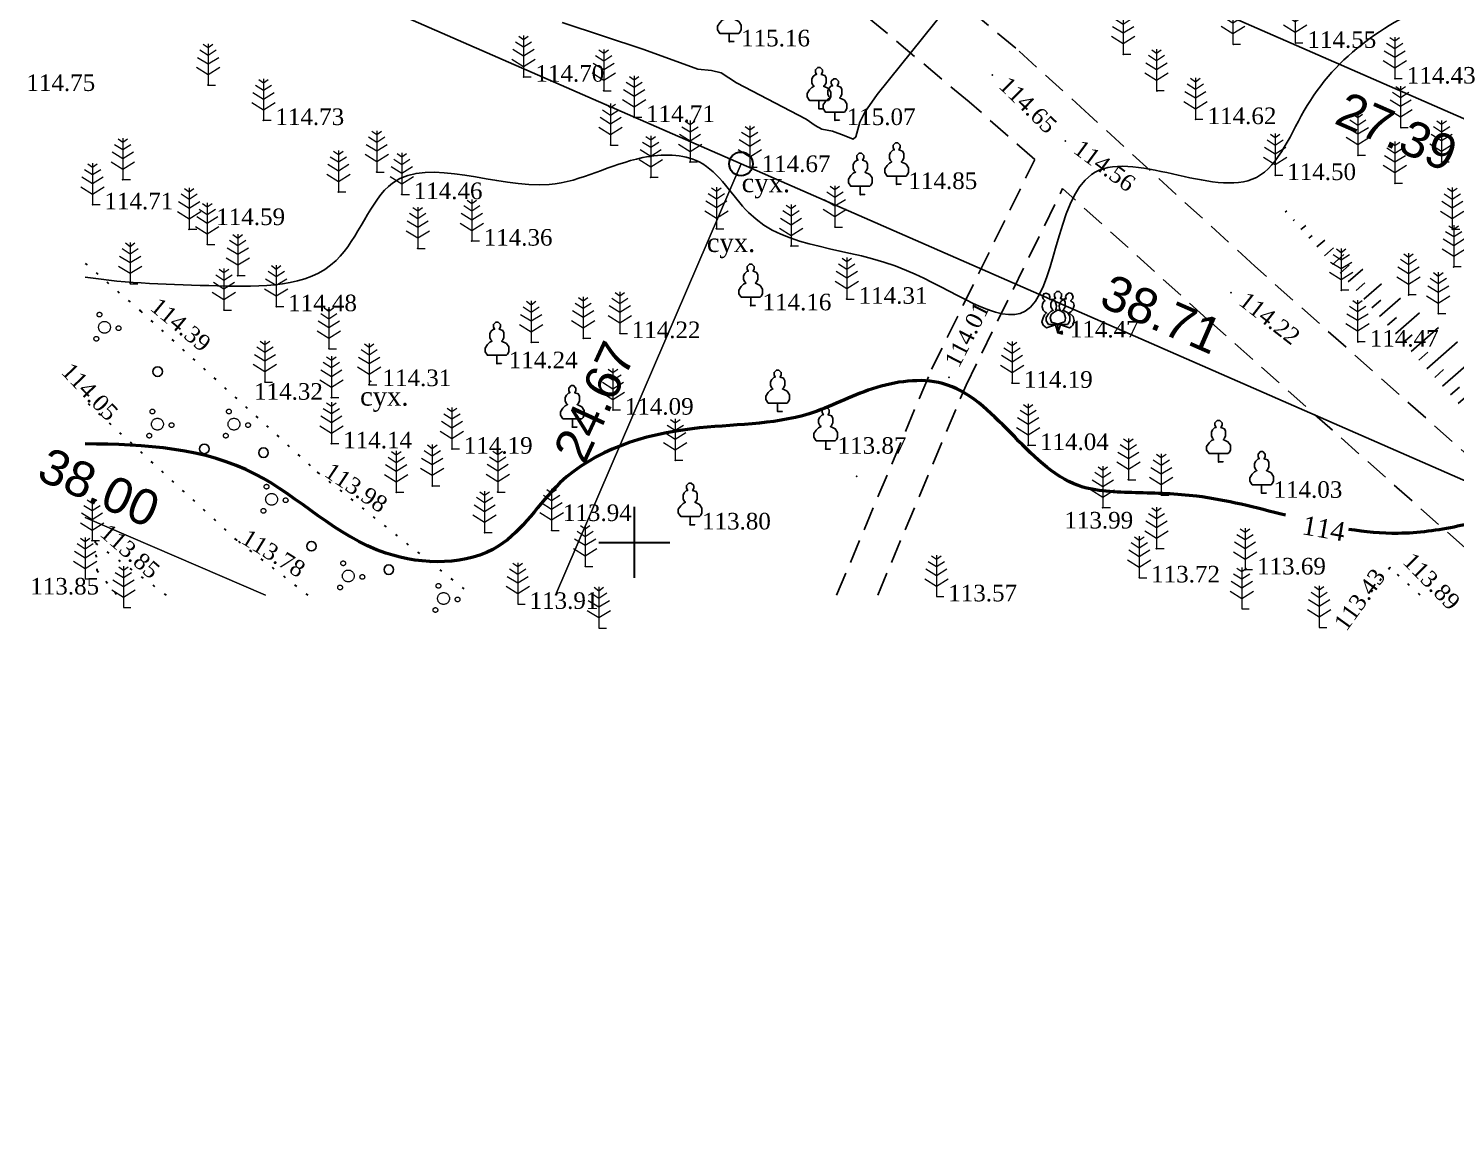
# Model space of a CAD drawing. Header units: millimetres. Extents: x 5405473 to 5405583, y 5524875 to 5524973.
# Drawn here: x 5405474.4 to 5405534.7, y 5524875 to 5524921.7 of the extents above; entities that cross this region are included whole.
import ezdxf
from ezdxf.enums import TextEntityAlignment as Align

# ---------------------------------------------------------------- set-up
doc = ezdxf.new("R2010")
doc.units = ezdxf.units.MM
for name, pattern in [('DASHEDX2', [1.5, 1, -0.5]), ('HIDDEN', [0.5, 0, -0.5]), ('суцільна', [50, 50, 0])]:
    doc.linetypes.add(name, pattern=pattern)
for name, color, linetype, lineweight in [('11900000', 1, 'Continuous', 30), ('Контур', 7, 'HIDDEN', 30), ('ТОЧКИ', 7, 'Continuous', 30), ('усл. знак', 7, 'суцільна', 20)]:
    doc.layers.add(name, color=color, linetype=linetype, lineweight=lineweight)
for name, color, linetype in [('горизонтали', 42, 'Continuous'), ('дороги', 7, 'Continuous'), ('Ділянки_Межі', 10, 'Continuous'), ('надписи', 7, 'Continuous'), ('Откос', 7, 'Continuous'), ('отметки', 7, 'Continuous'), ('промеры', 185, 'Continuous'), ('Растительность', 7, 'Continuous')]:
    doc.layers.add(name, color=color, linetype=linetype)
doc.styles.get("Standard").update_dxf_attribs({"font": 'arial.ttf'})
doc.styles.add('times', font='times.ttf')

# ---------------------------------------------------------------- blocks, each defined once
blk = doc.blocks.new('A$C51FE15A3')
at = {"layer": 'Растительность', "color": 94, "lineweight": 0}
for points in [[(-0.343, 1.489), (0, 1.267), (0.343, 1.489)], [(-0.201, 1.726), (0, 1.584), (0.201, 1.726)], [(0, 1.75), (0, 0), (0.319, 0)], [(-0.493, 0.753), (0, 0.444), (0.493, 0.753)], [(-0.447, 1.172), (0, 0.895), (0.447, 1.172)]]:
    blk.add_lwpolyline(points, dxfattribs=at)
blk = doc.blocks.new('A$C2ACB5305')
at = {"layer": 'Растительность'}
blk.add_lwpolyline([(0.2, 0), (0.2, 0), (0, 0), (0, 0.35), (-0.4, 0.35), (-0.5, 0.5), (-0.5, 0.65), (-0.4, 0.8), (-0.3, 0.9), (-0.2, 0.95), (-0.25, 1), (-0.3, 1.1), (-0.3, 1.25), (-0.25, 1.35), (-0.15, 1.45), (-0.1, 1.45), (-0.15, 1.55), (-0.15, 1.65), (-0.05, 1.75), (0.05, 1.75), (0.15, 1.65), (0.15, 1.55), (0.1, 1.45), (0.25, 1.4), (0.3, 1.3), (0.3, 1.1), (0.25, 1), (0.2, 0.95), (0.4, 0.85), (0.5, 0.7), (0.5, 0.5), (0.45, 0.4), (0.4, 0.35), (0, 0.35)], dxfattribs=at)
blk = doc.blocks.new('A$C72385B22')
at = {"layer": 'усл. знак'}
for centre, radius in [((-0.02, 1.49), 0.25), ((0, 0), 0.625), ((-1.29, -0.64), 0.25), ((1.28, -0.76), 0.25)]:
    blk.add_circle(centre, radius, dxfattribs=at)
blk = doc.blocks.new('Geo_Otkos_1', base_point=(5406079.34, 5525314.645, 108.81))
at = {"color": 0, "lineweight": -2}
for p, q in [((5406080.004, 5525313.91, 108.81), (5406080.066, 5525313.965, 108.81)), ((5406080.336, 5525313.543, 108.81), (5406080.402, 5525313.6, 108.81)), ((5406080.668, 5525313.176, 108.81), (5406080.868, 5525313.349, 108.81)), ((5406081.001, 5525312.808, 108.81), (5406081.135, 5525312.925, 108.81)), ((5406081.333, 5525312.441, 108.81), (5406081.67, 5525312.734, 108.81)), ((5406081.665, 5525312.073, 108.81), (5406082.042, 5525312.402, 108.81)), ((5406081.997, 5525311.706, 108.81), (5406082.472, 5525312.119, 108.81)), ((5406082.329, 5525311.338, 108.81), (5406082.706, 5525311.667, 108.81)), ((5406082.661, 5525310.971, 108.81), (5406083.274, 5525311.504, 108.81)), ((5406082.994, 5525310.604, 108.81), (5406083.371, 5525310.932, 108.81)), ((5406083.326, 5525310.236, 108.81), (5406084.076, 5525310.889, 108.81)), ((5406083.99, 5525309.501, 108.81), (5406084.878, 5525310.274, 108.81)), ((5406083.658, 5525309.869, 108.81), (5406084.035, 5525310.197, 108.81)), ((5406084.322, 5525309.134, 108.81), (5406084.699, 5525309.462, 108.81)), ((5406084.654, 5525308.767, 108.81), (5406085.68, 5525309.659, 108.81)), ((5406084.987, 5525308.399, 108.81), (5406085.364, 5525308.727, 108.81)), ((5406085.319, 5525308.032, 108.81), (5406086.481, 5525309.044, 108.81)), ((5406085.651, 5525307.664, 108.81), (5406086.028, 5525307.993, 108.81)), ((5406085.983, 5525307.297, 108.81), (5406087.283, 5525308.429, 108.81)), ((5406086.647, 5525306.562, 108.81), (5406088.085, 5525307.814, 108.81)), ((5406086.315, 5525306.929, 108.81), (5406086.692, 5525307.258, 108.81)), ((5406087.312, 5525305.827, 108.81), (5406088.887, 5525307.199, 108.81)), ((5406086.98, 5525306.195, 108.81), (5406087.357, 5525306.523, 108.81)), ((5406087.976, 5525305.092, 108.81), (5406089.689, 5525306.584, 108.81)), ((5406087.644, 5525305.46, 108.81), (5406088.021, 5525305.788, 108.81)), ((5406088.64, 5525304.357, 108.81), (5406090.491, 5525305.969, 108.81)), ((5406088.308, 5525304.725, 108.81), (5406088.685, 5525305.053, 108.81)), ((5406089.305, 5525303.623, 108.81), (5406091.293, 5525305.353, 108.81)), ((5406088.973, 5525303.99, 108.81), (5406089.35, 5525304.318, 108.81)), ((5406089.969, 5525302.888, 108.81), (5406092.095, 5525304.738, 108.81)), ((5406090.633, 5525302.153, 108.81), (5406092.896, 5525304.123, 108.81)), ((5406089.637, 5525303.255, 108.81), (5406090.014, 5525303.584, 108.81)), ((5406091.298, 5525301.418, 108.81), (5406093.698, 5525303.508, 108.81)), ((5406090.301, 5525302.52, 108.81), (5406090.678, 5525302.849, 108.81)), ((5406091.962, 5525300.683, 108.81), (5406094.5, 5525302.893, 108.81)), ((5406090.965, 5525301.786, 108.81), (5406091.343, 5525302.114, 108.81)), ((5406092.626, 5525299.948, 108.81), (5406095.302, 5525302.278, 108.81)), ((5406091.63, 5525301.051, 108.81), (5406092.007, 5525301.379, 108.81)), ((5406093.291, 5525299.214, 108.81), (5406096.104, 5525301.663, 108.81)), ((5406092.294, 5525300.316, 108.81), (5406092.671, 5525300.644, 108.81)), ((5406093.955, 5525298.479, 108.81), (5406096.906, 5525301.048, 108.81)), ((5406094.619, 5525297.744, 108.81), (5406097.708, 5525300.433, 108.81)), ((5406092.958, 5525299.581, 108.81), (5406093.336, 5525299.909, 108.81)), ((5406095.284, 5525297.009, 108.81), (5406098.51, 5525299.818, 108.81)), ((5406093.623, 5525298.846, 108.81), (5406094, 5525299.174, 108.81)), ((5406095.948, 5525296.274, 108.81), (5406099.292, 5525299.179, 108.81)), ((5406094.287, 5525298.111, 108.81), (5406094.664, 5525298.44, 108.81)), ((5406096.698, 5525295.63, 108.81), (5406100.052, 5525298.514, 108.81)), ((5406094.951, 5525297.376, 108.81), (5406095.329, 5525297.705, 108.81)), ((5406097.463, 5525295, 108.81), (5406100.813, 5525297.849, 108.81)), ((5406098.228, 5525294.37, 108.81), (5406101.574, 5525297.185, 108.81)), ((5406095.616, 5525296.642, 108.81), (5406095.993, 5525296.97, 108.81)), ((5406098.992, 5525293.74, 108.81), (5406102.341, 5525296.529, 108.81)), ((5406096.316, 5525295.944, 108.81), (5406096.694, 5525296.271, 108.81)), ((5406099.757, 5525293.111, 108.81), (5406103.166, 5525295.944, 108.81)), ((5406097.081, 5525295.315, 108.81), (5406097.461, 5525295.64, 108.81)), ((5406100.522, 5525292.481, 108.81), (5406103.99, 5525295.36, 108.81)), ((5406097.845, 5525294.685, 108.81), (5406098.227, 5525295.008, 108.81)), ((5406101.287, 5525291.851, 108.81), (5406104.814, 5525294.775, 108.81)), ((5406098.61, 5525294.055, 108.81), (5406098.994, 5525294.376, 108.81)), ((5406102.051, 5525291.221, 108.81), (5406105.639, 5525294.191, 108.81)), ((5406099.375, 5525293.425, 108.81), (5406099.759, 5525293.745, 108.81)), ((5406102.816, 5525290.592, 108.81), (5406106.463, 5525293.606, 108.81)), ((5406100.14, 5525292.796, 108.81), (5406100.524, 5525293.115, 108.81)), ((5406103.581, 5525289.962, 108.81), (5406107.287, 5525293.022, 108.81)), ((5406100.904, 5525292.166, 108.81), (5406101.289, 5525292.485, 108.81)), ((5406104.347, 5525289.334, 108.81), (5406108.112, 5525292.437, 108.81)), ((5406101.669, 5525291.536, 108.81), (5406102.054, 5525291.855, 108.81)), ((5406105.114, 5525288.708, 108.81), (5406108.936, 5525291.853, 108.81)), ((5406102.434, 5525290.907, 108.81), (5406102.819, 5525291.225, 108.81)), ((5406105.882, 5525288.081, 108.81), (5406109.76, 5525291.268, 108.81)), ((5406103.198, 5525290.277, 108.81), (5406103.584, 5525290.595, 108.81)), ((5406106.649, 5525287.455, 108.81), (5406110.585, 5525290.684, 108.81)), ((5406103.963, 5525289.647, 108.81), (5406104.349, 5525289.965, 108.81)), ((5406107.416, 5525286.828, 108.81), (5406111.409, 5525290.099, 108.81)), ((5406104.731, 5525289.021, 108.81), (5406105.117, 5525289.339, 108.81)), ((5406108.184, 5525286.202, 108.81), (5406112.233, 5525289.515, 108.81)), ((5406105.498, 5525288.394, 108.81), (5406105.884, 5525288.712, 108.81)), ((5406108.951, 5525285.575, 108.81), (5406113.058, 5525288.93, 108.81)), ((5406106.265, 5525287.768, 108.81), (5406106.652, 5525288.085, 108.81)), ((5406109.719, 5525284.949, 108.81), (5406113.882, 5525288.346, 108.81)), ((5406107.033, 5525287.141, 108.81), (5406107.419, 5525287.458, 108.81)), ((5406110.531, 5525284.392, 108.81), (5406114.706, 5525287.761, 108.81)), ((5406107.8, 5525286.515, 108.81), (5406108.187, 5525286.832, 108.81)), ((5406111.415, 5525283.945, 108.81), (5406115.53, 5525287.178, 108.81)), ((5406108.567, 5525285.889, 108.81), (5406108.955, 5525286.205, 108.81)), ((5406112.3, 5525283.499, 108.81), (5406116.353, 5525286.594, 108.81)), ((5406109.335, 5525285.262, 108.81), (5406109.722, 5525285.578, 108.81)), ((5406113.184, 5525283.052, 108.81), (5406117.177, 5525286.011, 108.81)), ((5406114.068, 5525282.605, 108.81), (5406118, 5525285.428, 108.81)), ((5406110.102, 5525284.636, 108.81), (5406110.49, 5525284.952, 108.81)), ((5406110.973, 5525284.169, 108.81), (5406111.365, 5525284.48, 108.81)), ((5406114.952, 5525282.158, 108.81), (5406118.824, 5525284.844, 108.81)), ((5406111.857, 5525283.722, 108.81), (5406112.253, 5525284.028, 108.81)), ((5406115.836, 5525281.711, 108.81), (5406119.427, 5525284.052, 108.81)), ((5406112.742, 5525283.275, 108.81), (5406113.141, 5525283.576, 108.81)), ((5406116.72, 5525281.264, 108.81), (5406119.976, 5525283.208, 108.81)), ((5406113.626, 5525282.828, 108.81), (5406114.03, 5525283.123, 108.81)), ((5406114.51, 5525282.381, 108.81), (5406114.918, 5525282.67, 108.81)), ((5406115.394, 5525281.934, 108.81), (5406115.808, 5525282.214, 108.81)), ((5406117.604, 5525280.817, 108.81), (5406120.525, 5525282.365, 108.81)), ((5406116.278, 5525281.487, 108.81), (5406116.702, 5525281.752, 108.81)), ((5406118.388, 5525280.256, 108.81), (5406121.074, 5525281.522, 108.81)), ((5406117.162, 5525281.04, 108.81), (5406117.597, 5525281.286, 108.81)), ((5406118.046, 5525280.593, 108.81), (5406118.495, 5525280.814, 108.81)), ((5406118.949, 5525279.439, 108.81), (5406121.624, 5525280.676, 108.81)), ((5406118.669, 5525279.848, 108.81), (5406119.122, 5525280.059, 108.81)), ((5406119.51, 5525278.623, 108.81), (5406122.175, 5525279.829, 108.81)), ((5406119.23, 5525279.031, 108.81), (5406119.684, 5525279.239, 108.81)), ((5406120.071, 5525277.806, 108.81), (5406122.725, 5525278.983, 108.81)), ((5406119.791, 5525278.215, 108.81), (5406120.247, 5525278.419, 108.81)), ((5406120.632, 5525276.99, 108.81), (5406123.276, 5525278.136, 108.81)), ((5406120.351, 5525277.398, 108.81), (5406120.809, 5525277.599, 108.81)), ((5406121.193, 5525276.173, 108.81), (5406123.827, 5525277.29, 108.81)), ((5406120.912, 5525276.582, 108.81), (5406121.372, 5525276.779, 108.81)), ((5406121.473, 5525275.765, 108.81), (5406121.934, 5525275.958, 108.81)), ((5406121.754, 5525275.357, 108.81), (5406124.377, 5525276.443, 108.81)), ((5406122.034, 5525274.948, 108.81), (5406122.497, 5525275.138, 108.81))]:
    blk.add_line(p, q, dxfattribs=at)

msp = doc.modelspace()

# ---------------------------------------------------------------- linework, layer by layer
at = {"layer": '11900000', "color": 7}
for points in [[(5405500, 5524898.5, 0), (5405500, 5524901.5, 0)], [(5405500, 5524898.5, 0), (5405500, 5524901.5, 0)], [(5405498.5, 5524900, 0), (5405501.5, 5524900, 0)], [(5405498.5, 5524900, 0), (5405501.5, 5524900, 0)]]:
    msp.add_polyline3d(points, dxfattribs=at)
at = {"layer": 'горизонтали', "color": 32}
msp.add_polyline3d([(5405514.137, 5524923.762, 115), (5405510.257, 5524918.922, 115), (5405509.737, 5524918.182, 115), (5405509.517, 5524917.752, 115), (5405509.347, 5524917.132, 115), (5405509.237, 5524917.042, 115), (5405508.867, 5524917.192, 115), (5405508.367, 5524917.372, 115), (5405507.917, 5524917.462, 115), (5405507.637, 5524917.612, 115), (5405507.257, 5524917.882, 115), (5405504.307, 5524919.412, 115), (5405503.667, 5524919.842, 115), (5405503.257, 5524919.942, 115), (5405502.677, 5524919.992, 115), (5405500.397, 5524920.822, 115), (5405496.957, 5524921.962, 115)], dxfattribs=at)
msp.add_open_spline([(5405476.811, 5524911.208), (5405478.577, 5524910.936), (5405482.15, 5524910.836), (5405487.753, 5524910.726), (5405489.619, 5524917.188), (5405495.917, 5524914.065), (5405499.639, 5524916.398), (5405503.163, 5524916.446), (5405505.422, 5524912.201), (5405510.741, 5524912.765), (5405517.84, 5524907.268), (5405517.736, 5524918.751), (5405526.319, 5524913.304), (5405528.739, 5524920.191), (5405534.133, 5524923.283), (5405541.145, 5524925.692), (5405545.038, 5524930.064), (5405547.24, 5524934.591), (5405549.31, 5524934.412), (5405550.203, 5524932.882), (5405549.792, 5524934.366), (5405550.801, 5524934.735), (5405551.741, 5524935.172), (5405553.708, 5524934.388), (5405555.917, 5524933.521), (5405558.306, 5524932.82), (5405559.418, 5524933.066), (5405559.555, 5524933.105)], degree=3, knots=[639.553594, 639.553594, 639.553594, 639.553594, 645.037599, 650.155211, 654.20471, 660.817642, 664.928993, 667.318617, 670.308652, 677.41329, 682.706882, 689.124319, 696.095438, 699.812558, 707.481109, 714.462237, 721.355903, 725.779106, 726.515958, 727.610805, 728.505739, 728.853044, 730.63022, 731.440457, 735.00311, 738.019619, 738.449354, 738.449354, 738.449354, 738.449354], dxfattribs=at)
at = {"layer": 'горизонтали', "color": 32, "lineweight": 50}
for points, knots in [([(5405559.555, 5524909.092), (5405559.134, 5524909.238), (5405557.167, 5524909.867), (5405553.301, 5524910.687), (5405548.416, 5524908.907), (5405544.244, 5524910.782), (5405541.273, 5524908.538), (5405541.831, 5524905.932), (5405542.202, 5524903.177), (5405538.819, 5524901.9), (5405535.922, 5524900.789), (5405532.39, 5524900.291), (5405530.861, 5524900.44), (5405530.171, 5524900.552)], [157.969432, 157.969432, 157.969432, 157.969432, 159.30047, 164.118397, 169.517114, 174.24055, 176.267405, 179.154534, 181.765719, 183.175837, 189.048759, 191.580394, 193.680129, 193.680129, 193.680129, 193.680129]), ([(5405527.495, 5524901.146), (5405526.248, 5524901.464), (5405524.159, 5524902.02), (5405521.237, 5524902.101), (5405517.005, 5524902.19), (5405514.689, 5524907.329), (5405509.989, 5524906.658), (5405506.812, 5524904.913), (5405502.087, 5524905.078), (5405497.049, 5524903.519), (5405494.428, 5524899.014), (5405488.528, 5524899.028), (5405484.098, 5524903.821), (5405479.349, 5524904.157), (5405476.811, 5524904.158)], [196.40681, 196.40681, 196.40681, 196.40681, 200.230739, 202.823923, 205.243831, 212.423165, 215.395728, 218.258995, 223.252411, 229.279318, 232.992538, 237.766943, 244.213134, 251.547363, 251.547363, 251.547363, 251.547363])]:
    msp.add_open_spline(points, degree=3, knots=knots, dxfattribs=at)
at = {"layer": 'дороги', "color": 7, "linetype": 'DASHEDX2'}
for points, elevation in [([(5405539.025, 5524900.277), (5405526.201, 5524911.666), (5405519.211, 5524918.065), (5405516.109, 5524920.874), (5405507.325, 5524928.213), (5405498.739, 5524935.236), (5405488.419, 5524943.754), (5405478.555, 5524952.36), (5405476.811, 5524953.814)], 112.707), ([(5405516.907, 5524916.173), (5405514.139, 5524918.61), (5405505.413, 5524925.901), (5405496.835, 5524932.918), (5405486.477, 5524941.466), (5405476.811, 5524949.9)], 112.707), ([(5405508.541, 5524897.773), (5405512.552, 5524907.312), (5405516.907, 5524916.173)], 113.35), ([(5405510.276, 5524897.773), (5405514.008, 5524906.648), (5405518.086, 5524914.946)], 113.35), ([(5405537.327, 5524897.773), (5405524.191, 5524909.438), (5405518.086, 5524914.946)], 112.707)]:
    msp.add_lwpolyline(points, dxfattribs=dict(at, elevation=elevation))
at = {"layer": 'Ділянки_Межі', "lineweight": 0}
msp.add_lwpolyline([(5405520.904, 5524924.094), (5405531.332, 5524947.911), (5405534.764, 5524946.408), (5405559.319, 5524935.658), (5405545.992, 5524913.11)], close=True, dxfattribs=at)
at = {"layer": 'Ділянки_Межі', "lineweight": 25}
for points in [[(5405559.555, 5524936.027), (5405559.319, 5524935.658), (5405545.992, 5524913.11), (5405520.904, 5524924.094), (5405503.281, 5524931.809), (5405485.638, 5524939.534), (5405476.811, 5524943.398)], [(5405476.811, 5524928.115), (5405504.504, 5524915.991), (5405539.966, 5524900.465), (5405538.713, 5524897.773)]]:
    msp.add_lwpolyline(points, dxfattribs=at)
at = {"layer": 'Ділянки_Межі', "lineweight": 0}
for points in [[(5405476.811, 5524928.115), (5405504.504, 5524915.991), (5405496.663, 5524897.773)], [(5405496.663, 5524897.773), (5405504.504, 5524915.991), (5405539.966, 5524900.465), (5405538.713, 5524897.773)], [(5405476.811, 5524901.05), (5405484.427, 5524897.773)], [(5405484.427, 5524897.773), (5405476.811, 5524901.05)]]:
    msp.add_lwpolyline(points, dxfattribs=at)
at = {"layer": 'Контур', "color": 7, "linetype": 'HIDDEN'}
for points, elevation in [([(5405476.811, 5524911.788), (5405479.143, 5524909.781)], 113.339), ([(5405479.143, 5524909.781), (5405486.624, 5524902.96), (5405493.127, 5524897.773)], 114.045), ([(5405486.22, 5524897.773), (5405483.207, 5524900.101), (5405476.811, 5524905.981)], 113.339), ([(5405480.239, 5524897.773), (5405477.1, 5524900.076)], 111.795), ([(5405477.228, 5524900.076), (5405477.305, 5524898.823), (5405478.169, 5524897.773)], 111.795), ([(5405533.185, 5524897.773), (5405531.91, 5524898.93), (5405531.012, 5524897.773)], 113.42)]:
    msp.add_lwpolyline(points, dxfattribs=dict(at, elevation=elevation))
at = {"layer": 'отметки', "color": 7}
for p in [(5405504.008, 5524921.156, 115.164), (5405525.291, 5524921.039, 114.538), (5405527.922, 5524921.093, 114.546), (5405520.65, 5524920.613, 114.735), (5405481.999, 5524919.319, 114.68), (5405495.32, 5524919.663, 114.701), (5405515.124, 5524919.742, 114.654), (5405532.119, 5524919.585, 114.427), (5405498.706, 5524919.08, 114.755), (5405522.068, 5524919.077, 114.738), (5405507.793, 5524918.32, 115.069), (5405484.339, 5524917.833, 114.728), (5405499.992, 5524917.959, 114.712), (5405508.468, 5524917.832, 115.072), (5405523.706, 5524917.871, 114.617), (5405532.368, 5524917.518, 114.446), (5405518.201, 5524916.956, 114.561), (5405498.998, 5524916.789, 114.563), (5405530.555, 5524916.352, 114.395), (5405489.12, 5524915.642, 114.616), (5405502.353, 5524916.072, 114.486), (5405504.874, 5524915.846, 114.671), (5405534.093, 5524916.073, 114.301), (5405478.397, 5524915.325, 114.722), (5405500.692, 5524915.425, 114.453), (5405511.073, 5524915.128, 114.853), (5405527.069, 5524915.509, 114.504), (5405532.127, 5524915.167, 114.364), (5405487.501, 5524914.805, 114.656), (5405490.18, 5524914.703, 114.463), (5405509.539, 5524914.695, 114.624), (5405477.121, 5524914.271, 114.705), (5405481.2, 5524913.232, 114.589), (5405503.465, 5524913.253, 114.388), (5405508.468, 5524913.319, 114.568), (5405534.542, 5524913.224, 114.301), (5405481.965, 5524912.59, 114.597), (5405493.136, 5524912.738, 114.359), (5405490.85, 5524912.417, 114.413), (5405506.618, 5524912.526, 114.431), (5405534.605, 5524911.64, 114.291), (5405478.71, 5524910.924, 114.457), (5405483.252, 5524911.276, 114.49), (5405508.97, 5524910.282, 114.311), (5405525.196, 5524910.552, 114.215), (5405529.861, 5524910.654, 114.383), (5405532.694, 5524910.454, 114.317), (5405479.143, 5524909.781, 114.391), (5405482.668, 5524909.817, 114.498), (5405484.877, 5524909.966, 114.481), (5405504.912, 5524910.005, 114.159), (5405533.953, 5524909.662, 114.26), (5405495.644, 5524908.459, 114.226), (5405497.839, 5524908.624, 114.25), (5405499.387, 5524908.83, 114.219), (5405517.89, 5524908.857, 114.466), (5405530.557, 5524908.472, 114.47), (5405487.099, 5524908.182, 114.398), (5405494.195, 5524907.558, 114.244), (5405484.402, 5524906.773, 114.323), (5405488.8, 5524906.66, 114.316), (5405488.863, 5524906.804, 114.314), (5405513.284, 5524906.978, 114.007), (5405515.95, 5524906.734, 114.191), (5405487.205, 5524906.12, 114.305), (5405499.096, 5524905.597, 114.092), (5405506.051, 5524905.533, 114.052), (5405497.382, 5524904.872, 114.06), (5405487.205, 5524904.175, 114.139), (5405492.296, 5524903.948, 114.19), (5405508.082, 5524903.945, 113.871), (5405516.629, 5524904.102, 114.041), (5405486.624, 5524902.96, 113.984), (5405501.73, 5524903.471, 113.95), (5405524.668, 5524903.402, 114.061), (5405491.465, 5524902.39, 114.125), (5405509.386, 5524902.793, 113.83), (5405520.863, 5524902.645, 114.027), (5405489.945, 5524902.116, 114.146), (5405494.23, 5524902.127, 114.078), (5405522.252, 5524901.997, 113.982), (5405526.49, 5524902.084, 114.03), (5405519.782, 5524901.472, 113.991), (5405502.356, 5524900.748, 113.8), (5405477.1, 5524900.076, 113.848), (5405483.207, 5524900.101, 113.784), (5405493.678, 5524900.417, 114.029), (5405496.508, 5524900.509, 113.945), (5405522.049, 5524899.738, 113.759), (5405497.923, 5524898.984, 113.87), (5405525.795, 5524898.846, 113.693), (5405531.916, 5524898.931, 113.887), (5405521.322, 5524898.51, 113.716)]:
    msp.add_point(p, dxfattribs=at)
at = {"layer": 'Растительность', "color": 7}
for centre in [(5405479.87, 5524907.214), (5405481.84, 5524903.949), (5405484.339, 5524903.791), (5405486.364, 5524899.839), (5405489.63, 5524898.849)]:
    msp.add_circle(centre, 0.2, dxfattribs=at)
at = {"layer": 'ТОЧКИ'}
msp.add_circle((5405504.504, 5524915.991), 0.5, dxfattribs=at)

# ---------------------------------------------------------------- block references
at = {"layer": 'Откос', "color": 7}
msp.add_blockref('Geo_Otkos_1', (5405526.822, 5524914.685, 100.01), dxfattribs=at)
at = {"layer": 'Растительность', "color": 7}
for name, p in [('A$C2ACB5305', (5405504.008, 5524921.156, 115.164)), ('A$C51FE15A3', (5405527.91, 5524921.11, 114.55)), ('A$C51FE15A3', (5405520.64, 5524920.63, 114.74)), ('A$C51FE15A3', (5405525.28, 5524921.05, 114.54)), ('A$C51FE15A3', (5405481.999, 5524919.319, 114.68)), ('A$C51FE15A3', (5405495.32, 5524919.663, 114.701)), ('A$C51FE15A3', (5405532.11, 5524919.6, 114.43)), ('A$C51FE15A3', (5405498.706, 5524919.08, 114.755)), ('A$C51FE15A3', (5405522.05, 5524919.09, 114.74)), ('A$C2ACB5305', (5405507.793, 5524918.32, 115.069)), ('A$C51FE15A3', (5405484.339, 5524917.833, 114.728)), ('A$C51FE15A3', (5405499.992, 5524917.959, 114.712)), ('A$C2ACB5305', (5405508.468, 5524917.832, 115.072)), ('A$C51FE15A3', (5405523.69, 5524917.88, 114.62)), ('A$C51FE15A3', (5405532.36, 5524917.53, 114.45)), ('A$C51FE15A3', (5405498.998, 5524916.789, 114.563)), ('A$C51FE15A3', (5405530.55, 5524916.36, 114.4)), ('A$C51FE15A3', (5405489.12, 5524915.642, 114.616)), ('A$C51FE15A3', (5405502.353, 5524916.072, 114.486)), ('A$C51FE15A3', (5405504.874, 5524915.846, 114.671)), ('A$C51FE15A3', (5405534.09, 5524916.08, 114.3)), ('A$C51FE15A3', (5405478.397, 5524915.325, 114.722)), ('A$C51FE15A3', (5405500.692, 5524915.425, 114.453)), ('A$C2ACB5305', (5405511.073, 5524915.128, 114.853)), ('A$C51FE15A3', (5405527.06, 5524915.52, 114.5)), ('A$C51FE15A3', (5405532.12, 5524915.18, 114.36)), ('A$C51FE15A3', (5405487.501, 5524914.805, 114.656)), ('A$C51FE15A3', (5405490.18, 5524914.703, 114.463)), ('A$C2ACB5305', (5405509.539, 5524914.695, 114.624)), ('A$C51FE15A3', (5405477.121, 5524914.271, 114.705)), ('A$C51FE15A3', (5405481.2, 5524913.232, 114.589)), ('A$C51FE15A3', (5405503.465, 5524913.253, 114.388)), ('A$C51FE15A3', (5405508.468, 5524913.319, 114.568)), ('A$C51FE15A3', (5405534.54, 5524913.24, 114.3)), ('A$C51FE15A3', (5405493.136, 5524912.738, 114.359)), ('A$C51FE15A3', (5405481.965, 5524912.59, 114.597)), ('A$C51FE15A3', (5405490.85, 5524912.417, 114.413)), ('A$C51FE15A3', (5405506.618, 5524912.526, 114.431)), ('A$C51FE15A3', (5405534.6, 5524911.65, 114.29)), ('A$C51FE15A3', (5405478.71, 5524910.924, 114.457)), ('A$C51FE15A3', (5405483.252, 5524911.276, 114.49)), ('A$C51FE15A3', (5405508.97, 5524910.282, 114.311)), ('A$C51FE15A3', (5405529.85, 5524910.67, 114.38)), ('A$C51FE15A3', (5405532.69, 5524910.47, 114.32)), ('A$C51FE15A3', (5405482.668, 5524909.817, 114.498)), ('A$C51FE15A3', (5405484.877, 5524909.966, 114.481)), ('A$C2ACB5305', (5405504.912, 5524910.005, 114.159)), ('A$C51FE15A3', (5405533.95, 5524909.67, 114.26)), ('A$C51FE15A3', (5405495.644, 5524908.459, 114.226)), ('A$C51FE15A3', (5405497.839, 5524908.624, 114.25)), ('A$C51FE15A3', (5405499.387, 5524908.83, 114.219)), ('A$C2ACB5305', (5405517.89, 5524908.857, 114.466)), ('A$C51FE15A3', (5405530.54, 5524908.49, 114.47)), ('A$C51FE15A3', (5405487.099, 5524908.182, 114.398)), ('A$C2ACB5305', (5405494.195, 5524907.558, 114.244)), ('A$C51FE15A3', (5405484.402, 5524906.773, 114.323)), ('A$C51FE15A3', (5405488.8, 5524906.66, 114.316)), ('A$C51FE15A3', (5405515.95, 5524906.734, 114.191)), ('A$C51FE15A3', (5405487.205, 5524906.12, 114.305)), ('A$C51FE15A3', (5405499.096, 5524905.597, 114.092)), ('A$C2ACB5305', (5405506.051, 5524905.533, 114.052)), ('A$C2ACB5305', (5405497.382, 5524904.872, 114.06)), ('A$C51FE15A3', (5405487.205, 5524904.175, 114.139)), ('A$C51FE15A3', (5405492.296, 5524903.948, 114.19)), ('A$C2ACB5305', (5405508.082, 5524903.945, 113.871)), ('A$C51FE15A3', (5405516.629, 5524904.102, 114.041)), ('A$C51FE15A3', (5405501.73, 5524903.471, 113.95)), ('A$C2ACB5305', (5405524.668, 5524903.402, 114.061)), ('A$C51FE15A3', (5405491.465, 5524902.39, 114.125)), ('A$C51FE15A3', (5405520.863, 5524902.645, 114.027)), ('A$C51FE15A3', (5405489.945, 5524902.116, 114.146)), ('A$C51FE15A3', (5405494.23, 5524902.127, 114.078)), ('A$C51FE15A3', (5405522.252, 5524901.997, 113.982)), ('A$C2ACB5305', (5405526.49, 5524902.084, 114.03)), ('A$C51FE15A3', (5405519.782, 5524901.472, 113.991)), ('A$C2ACB5305', (5405502.356, 5524900.748, 113.8)), ('A$C51FE15A3', (5405477.1, 5524900.076, 111.795)), ('A$C51FE15A3', (5405493.678, 5524900.417, 114.029)), ('A$C51FE15A3', (5405496.508, 5524900.509, 113.945)), ('A$C51FE15A3', (5405522.049, 5524899.738, 113.759)), ('A$C51FE15A3', (5405497.923, 5524898.984, 113.87)), ('A$C51FE15A3', (5405525.79, 5524898.85, 113.69)), ('A$C51FE15A3', (5405476.81, 5524898.46, 113.81)), ('A$C51FE15A3', (5405521.322, 5524898.51, 113.716)), ('A$C51FE15A3', (5405512.754, 5524897.71, 113.573)), ('A$C51FE15A3', (5405478.424, 5524897.247, 113.732)), ('A$C51FE15A3', (5405495.074, 5524897.393, 113.908)), ('A$C51FE15A3', (5405525.65, 5524897.19, 113.61)), ('A$C51FE15A3', (5405498.501, 5524896.377, 113.808)), ('A$C51FE15A3', (5405528.92, 5524896.41, 113.46))]:
    msp.add_blockref(name, p, dxfattribs=at)
for rotation in [18.10501793387593, 342.5093486713702]:
    msp.add_blockref('A$C2ACB5305', (5405517.89, 5524908.857, 114.466), dxfattribs=dict(at, rotation=rotation))
at = {"layer": 'усл. знак', "color": 7, "linetype": 'суцільна', "lineweight": 13, "xscale": 0.3999999998750298, "yscale": 0.3999999998750298, "zscale": 0.3999999998750298, "rotation": 265.3647753868261}
for p in [(5405477.624, 5524909.088), (5405479.861, 5524904.995), (5405483.091, 5524904.995), (5405484.68, 5524901.82), (5405487.918, 5524898.582), (5405491.942, 5524897.63)]:
    msp.add_blockref('A$C72385B22', p, dxfattribs=at)

# ---------------------------------------------------------------- texts
at = {"layer": 'горизонтали', "color": 32, "lineweight": 50, "style": 'times'}
msp.add_text('114', height=0.8, rotation=350.05133, dxfattribs=at).set_placement((5405528.288, 5524901.143, 181.067), align=Align.TOP_LEFT)
at = {"layer": 'надписи', "color": 7, "style": 'times'}
for p in [(5405504.53, 5524915.594, 111.861), (5405503.059, 5524913.068, 111.861), (5405488.416, 5524906.577, 111.861)]:
    msp.add_text('сух.', height=0.8, dxfattribs=at).set_placement(p, align=Align.TOP_LEFT)
at = {"layer": 'отметки', "color": 7, "style": 'times'}
for s, p in [('115.16', (5405504.508, 5524921.656, 115.164)), ('114.55', (5405528.422, 5524921.593, 114.546)), ('114.70', (5405495.82, 5524920.163, 114.701)), ('114.43', (5405532.619, 5524920.085, 114.427)), ('114.75', (5405474.324, 5524919.772, 114.747)), ('114.73', (5405484.839, 5524918.333, 114.728)), ('114.71', (5405500.492, 5524918.459, 114.712)), ('115.07', (5405508.968, 5524918.332, 115.072)), ('114.62', (5405524.206, 5524918.371, 114.617)), ('114.67', (5405505.374, 5524916.346, 114.671)), ('114.85', (5405511.573, 5524915.628, 114.853)), ('114.50', (5405527.569, 5524916.009, 114.504)), ('114.46', (5405490.68, 5524915.203, 114.463)), ('114.71', (5405477.621, 5524914.771, 114.705)), ('114.59', (5405482.344, 5524914.107, 114.589)), ('114.36', (5405493.636, 5524913.238, 114.359)), ('114.31', (5405509.47, 5524910.782, 114.311)), ('114.48', (5405485.377, 5524910.466, 114.481)), ('114.16', (5405505.412, 5524910.505, 114.159)), ('114.22', (5405499.887, 5524909.33, 114.219)), ('114.47', (5405518.39, 5524909.357, 114.466)), ('114.47', (5405531.057, 5524908.972, 114.47)), ('114.24', (5405494.695, 5524908.058, 114.244)), ('114.31', (5405489.363, 5524907.304, 114.314)), ('114.19', (5405516.45, 5524907.234, 114.191)), ('114.32', (5405483.94, 5524906.728, 114.323)), ('114.09', (5405499.596, 5524906.097, 114.092)), ('114.14', (5405487.705, 5524904.675, 114.139)), ('114.19', (5405492.796, 5524904.448, 114.19)), ('113.87', (5405508.582, 5524904.445, 113.871)), ('114.04', (5405517.129, 5524904.602, 114.041)), ('114.03', (5405526.99, 5524902.584, 114.03)), ('113.94', (5405496.983, 5524901.604, 113.945)), ('113.80', (5405502.856, 5524901.248, 113.8)), ('113.99', (5405518.158, 5524901.289, 113.991)), ('113.69', (5405526.295, 5524899.346, 113.693)), ('113.72', (5405521.822, 5524899.01, 113.716)), ('113.57', (5405513.254, 5524898.21, 113.573)), ('113.91', (5405495.574, 5524897.893, 113.908))]:
    msp.add_text(s, height=0.7, dxfattribs=at).set_placement(p, align=Align.TOP_LEFT)
for s, rotation, p in [('114.65', 315.62179, (5405515.831, 5524919.75, 114.654)), ('114.56', 323.59895, (5405518.9, 5524917.062, 114.561)), ('114.39', 320.26567, (5405479.95, 5524910.4, 114.391)), ('114.22', 322.09936, (5405525.898, 5524910.639, 114.215)), ('114.01', 62.78743, (5405513.068, 5524907.651, 114.007)), ('114.05', 313.70968, (5405476.256, 5524907.662, 114.045)), ('113.98', 326.15375, (5405487.241, 5524903.419, 113.984)), ('113.85', 319.01725, (5405477.839, 5524900.848, 113.848)), ('113.78', 328.41449, (5405483.707, 5524900.601, 113.784)), ('113.89', 314.49115, (5405532.901, 5524899.642, 113.887)), ('113.43', 54.2385, (5405529.492, 5524896.615, 113.427))]:
    msp.add_text(s, height=0.7, rotation=rotation, dxfattribs=at).set_placement(p, align=Align.TOP_LEFT)
msp.add_text('113.85', height=0.7, dxfattribs=at).set_placement((5405474.49, 5524898.15, 113.85), align=Align.MIDDLE_LEFT)
at = {"layer": 'промеры', "char_height": 1.5, "attachment_point": 1}
for s, insert, rotation in [('27.39', (5405530.099, 5524919.098), 336.35584), ('38.71', (5405520.166, 5524911.392), 336.35584), ('24.67', (5405496.535, 5524903.872), 65.21549), ('38.00', (5405475.297, 5524904.069), 336.35584)]:
    msp.add_mtext(s, dxfattribs=dict(at, insert=insert, rotation=rotation))

doc.saveas('drawing.dxf')
